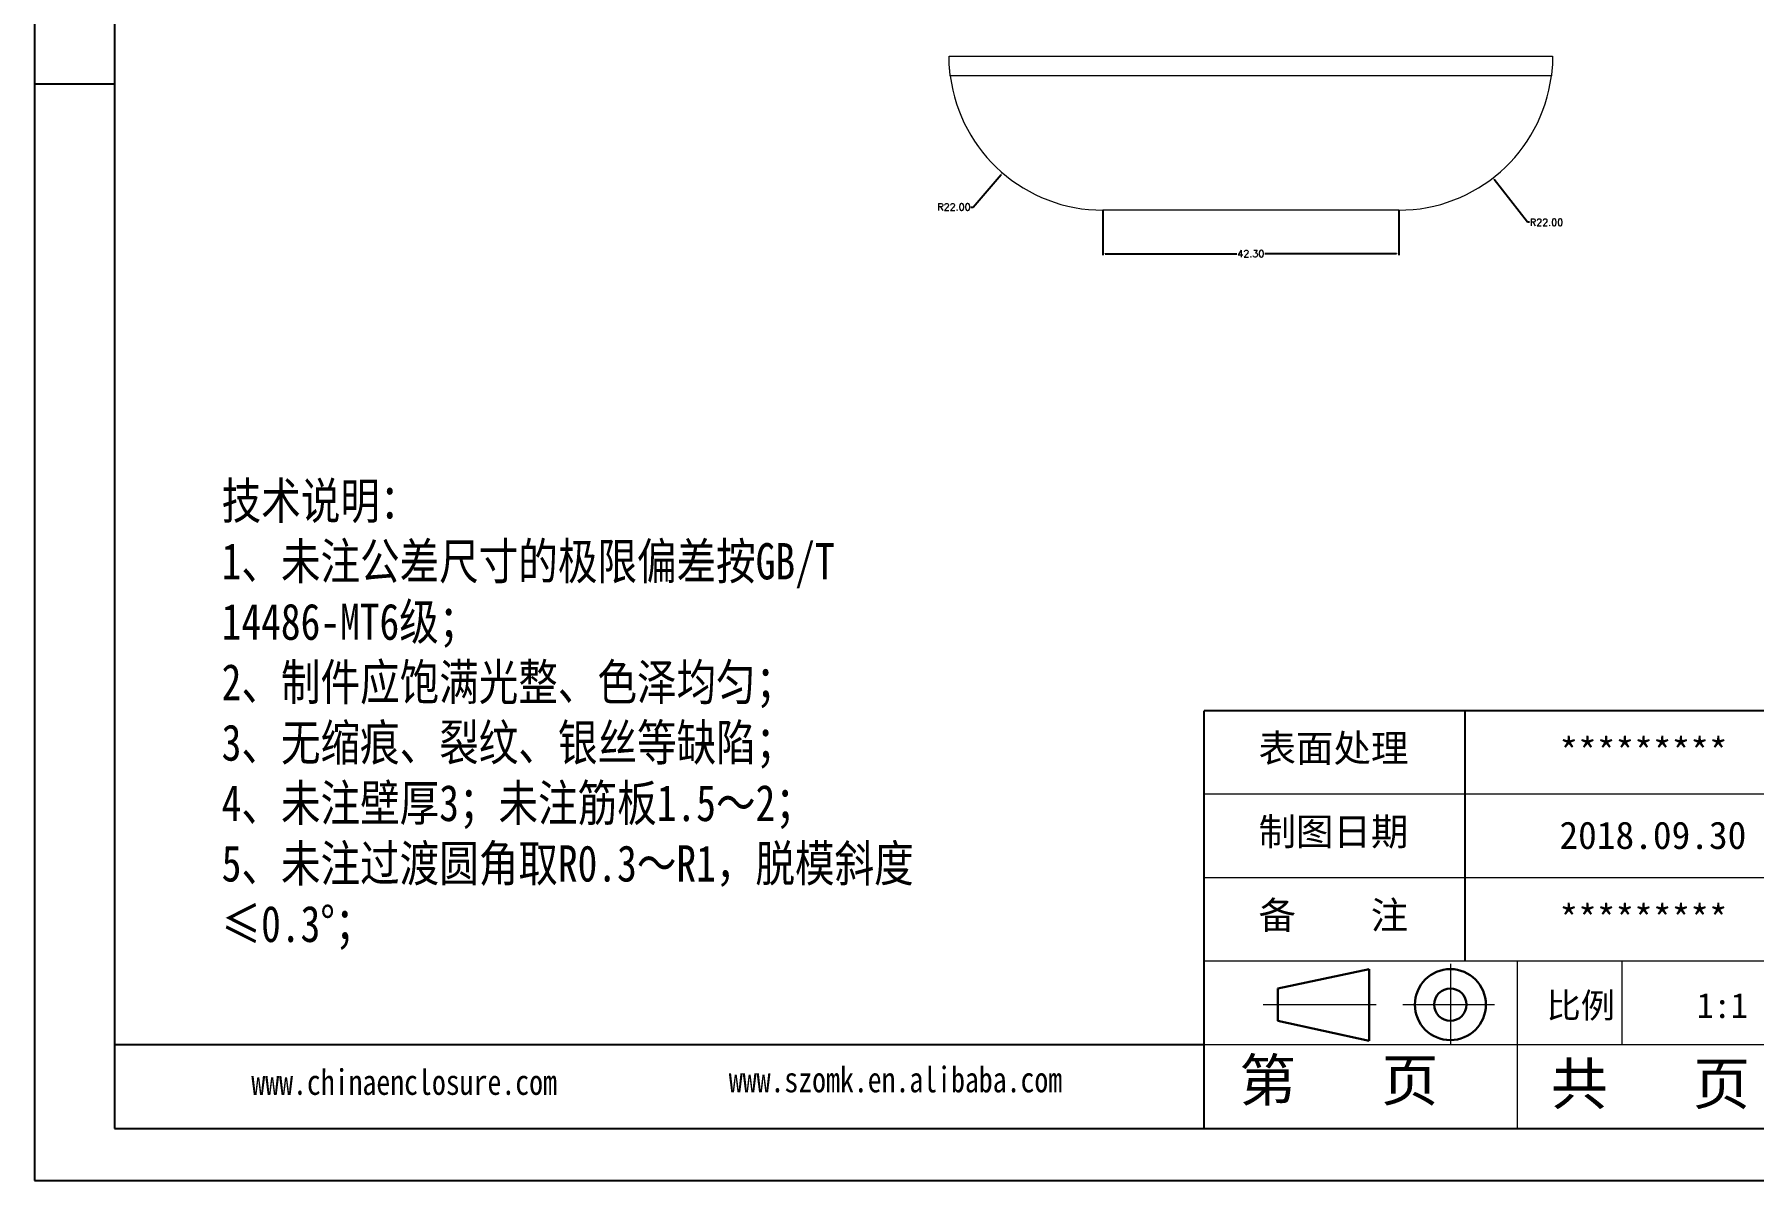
# Model space of a CAD drawing. Header units: inches. Extents: x 2759 to 3735, y 573 to 887.
# Drawn here: x 3291.2 to 3537, y 573 to 736.9 of the extents above; entities that cross this region are included whole.
import ezdxf

# ---------------------------------------------------------------- set-up
doc = ezdxf.new("R2010")
doc.units = ezdxf.units.IN
doc.linetypes.add('CENTER2', pattern=[28.575, 19.05, -3.175, 3.175, -3.175])
doc.layers.add('文字', color=81, linetype='Continuous')
for name, color, linetype, lineweight in [('粗实线', 7, 'Continuous', 30), ('细实线', 3, 'Continuous', 9), ('细点划线', 2, 'CENTER2', 9)]:
    doc.layers.add(name, color=color, linetype=linetype, lineweight=lineweight)
doc.styles.get("Standard").update_dxf_attribs({"font": 'txt', "bigfont": 'gbcbig.shx'})
doc.styles.add('宋体', font='', dxfattribs={"width": 0.8, "height": 3.5})
doc.styles.get('宋体').set_extended_font_data('SimSun')
doc.dimstyles.new('1.5', dxfattribs={"dimtxt": 1, "dimasz": 0.3, "dimexe": 0.18, "dimexo": 0.0625, "dimgap": 0.09, "dimtad": 0, "dimtih": 1, "dimtoh": 1, "dimzin": 0, "dimdsep": 46, "dimtxsty": 'Standard', "dimcen": 0, "dimadec": 0, "dimazin": 2, "dimtfac": 1, "dimtofl": 0, "dimtmove": 0, "dimatfit": 3, "dimfxl": 1, "dimtolj": 1, "dimtzin": 0, "dimarcsym": 0})

# ---------------------------------------------------------------- blocks, each defined once
blk = doc.blocks.new('*D242')
at = {"color": 0, "lineweight": -2}
for p, q in [((3443.96, 711.67), (3443.96, 705.31)), ((3486.26, 711.67), (3486.26, 705.31)), ((3444.26, 705.49), (3463.1, 705.49)), ((3485.96, 705.49), (3467.11, 705.49))]:
    blk.add_line(p, q, dxfattribs=at)
at = {"color": 0}
for points in [[(3444.26, 705.54), (3444.26, 705.44), (3443.96, 705.49)], [(3485.96, 705.54), (3485.96, 705.44), (3486.26, 705.49)]]:
    blk.add_solid(points, dxfattribs=at)
at = {"layer": 'Defpoints', "color": 0}
for p in [(3443.96, 711.73), (3486.26, 711.73), (3486.26, 705.49)]:
    blk.add_point(p, dxfattribs=at)
at = {"color": 0, "insert": (3465.11, 705.49), "char_height": 1, "attachment_point": 5}
blk.add_mtext('\\A1;42.30', dxfattribs=at)
blk = doc.blocks.new('*D243')
at = {"color": 0, "lineweight": -2}
for p, q in [((3504.66, 710), (3499.92, 716.11)), ((3504.96, 710), (3504.66, 710))]:
    blk.add_line(p, q, dxfattribs=at)
at = {"color": 0}
blk.add_solid([(3499.96, 716.14), (3499.88, 716.08), (3499.74, 716.35)], dxfattribs=at)
at = {"layer": 'Defpoints', "color": 0}
for p in [(3486.26, 733.73), (3499.74, 716.35)]:
    blk.add_point(p, dxfattribs=at)
at = {"color": 0, "insert": (3507.39, 710), "char_height": 1, "attachment_point": 5}
blk.add_mtext('\\A1;R22.00', dxfattribs=at)
blk = doc.blocks.new('*D244')
at = {"color": 0, "lineweight": -2}
for p, q in [((3425.39, 712.17), (3429.4, 716.83)), ((3425.09, 712.17), (3425.39, 712.17))]:
    blk.add_line(p, q, dxfattribs=at)
at = {"color": 0}
blk.add_solid([(3429.37, 716.87), (3429.44, 716.8), (3429.6, 717.06)], dxfattribs=at)
at = {"layer": 'Defpoints', "color": 0}
for p in [(3443.96, 733.73), (3429.6, 717.06)]:
    blk.add_point(p, dxfattribs=at)
at = {"color": 0, "insert": (3422.66, 712.17), "char_height": 1, "attachment_point": 5}
blk.add_mtext('\\A1;R22.00', dxfattribs=at)

msp = doc.modelspace()

# ---------------------------------------------------------------- linework, layer by layer
for p, q in [((3291.166, 886.544), (3291.166, 572.957)), ((3302.642, 879.078), (3302.642, 580.423)), ((3302.642, 729.75), (3291.166, 729.75)), ((3291.166, 718.136), (3291.166, 572.957)), ((3458.413, 580.423), (3458.413, 640.154)), ((3548.009, 640.154), (3458.413, 640.154)), ((3495.745, 604.315), (3495.745, 640.154)), ((3458.413, 592.369), (3302.642, 592.369)), ((3302.642, 580.423), (3727.202, 580.423)), ((3291.166, 572.957), (3734.668, 572.957)), ((3291.166, 572.957), (3496.491, 572.957))]:
    msp.add_line(p, q)
at = {"color": 7, "linetype": 'Continuous', "lineweight": 15}
for p, q in [((3421.955, 733.733), (3508.255, 733.733)), ((3508.077, 730.933), (3422.134, 730.933)), ((3486.255, 711.733), (3443.955, 711.733))]:
    msp.add_line(p, q, dxfattribs=at)
for centre, start, end in [((3443.955, 733.733), 187.31202, 270), ((3486.255, 733.733), 270, 352.68798)]:
    msp.add_arc(centre, 22, start, end, dxfattribs=at)
for points in [[(3422.134, 730.933), (3422.111, 731.116), (3422.09, 731.297), (3422.053, 731.654), (3422.037, 731.831), (3422.01, 732.17), (3422, 732.331), (3421.982, 732.635), (3421.976, 732.78), (3421.966, 733.039), (3421.963, 733.155), (3421.958, 733.36), (3421.957, 733.448), (3421.955, 733.658), (3421.955, 733.733), (3421.955, 733.733)], [(3508.255, 733.733), (3508.255, 733.733), (3508.255, 733.714), (3508.255, 733.643), (3508.255, 733.589), (3508.254, 733.448), (3508.253, 733.362), (3508.248, 733.159), (3508.245, 733.04), (3508.235, 732.781), (3508.229, 732.64), (3508.211, 732.334), (3508.201, 732.171), (3508.161, 731.666), (3508.124, 731.3), (3508.077, 730.933)]]:
    msp.add_open_spline(points, degree=3, knots=[0, 0, 0, 0, 0.125, 0.125, 0.25, 0.25, 0.375, 0.375, 0.5, 0.5, 0.625, 0.625, 0.75, 0.75, 1, 1, 1, 1], dxfattribs=at)
at = {"layer": '粗实线', "color": 7}
for p, q in [((3482.023, 603.198), (3468.97, 600.431)), ((3482.023, 603.198), (3482.023, 592.968)), ((3468.97, 600.431), (3468.97, 595.815)), ((3468.97, 595.815), (3482.023, 592.968))]:
    msp.add_line(p, q, dxfattribs=at)
for radius in [5.075, 2.308]:
    msp.add_circle((3493.64, 598.123), radius, dxfattribs=at)
at = {"layer": '细实线', "color": 7}
for p, q in [((3548.009, 628.208), (3458.413, 628.208)), ((3548.009, 616.262), (3458.413, 616.262)), ((3727.202, 604.315), (3458.413, 604.315)), ((3503.211, 604.315), (3503.211, 580.423)), ((3518.144, 604.315), (3518.144, 592.369)), ((3548.009, 592.369), (3458.413, 592.369))]:
    msp.add_line(p, q, dxfattribs=at)
at = {"layer": '细点划线', "color": 7}
for p, q in [((3493.64, 603.965), (3493.64, 592.369)), ((3466.889, 598.123), (3483.023, 598.123)), ((3486.853, 598.123), (3499.969, 598.123))]:
    msp.add_line(p, q, dxfattribs=at)

# ---------------------------------------------------------------- texts
at = {"width": 2232.87997, "attachment_point": 1}
for s, insert, char_height in [('{\\fSimHei|b0|i0|c134|p49;表面处理}', (3466.204, 636.764), 3.9287), ('{\\fSimHei|b0|i0|c134|p49;*********}', (3509.234, 636.259), 3.9287), ('{\\fSimHei|b0|i0|c134|p49;制图日期}', (3466.204, 624.818), 3.9287), ('{\\fSimHei|b0|i0|c134|p49;2018.\\fSimHei|b0|i0|c0|p49;09\\fSimHei|b0|i0|c134|p49;.\\fSimHei|b0|i0|c0|p49;30}', (3509.234, 624.312), 3.928705), ('{\\fSimHei|b0|i0|c134|p49;备    注}', (3466.204, 612.871), 3.9287), ('{\\fSimHei|b0|i0|c134|p49;*********}', (3509.234, 612.366), 3.9287)]:
    msp.add_mtext(s, dxfattribs=dict(at, insert=insert, char_height=char_height))
at = {"layer": '文字', "color": 0, "attachment_point": 1, "style": '宋体'}
for s, insert, char_height, width in [('{\\H1.111x;技术说明：\\P1、未注公差尺寸的极限偏差按GB/T 14486-MT6级；\\P2、制件应饱满光整、色泽均匀；\\P3、无缩痕、裂纹、银丝等缺陷；\\P4、未注壁厚3；未注筋板1.5～2；\\P5、未注过渡圆角取R0.3～R1，脱模斜度≤0.3%%D；}', (3317.943, 672.762), 4.66648, 105.10961), ('www.chinaenclosure.com', (3322.186, 588.873), 3.65022, 64.1309), ('www.szomk.en.alibaba.com', (3390.461, 589.235), 3.65022, 64.1309)]:
    msp.add_mtext(s, dxfattribs=dict(at, insert=insert, char_height=char_height, width=width))
at = {"layer": '细实线', "color": 7, "attachment_point": 1}
for s, insert, char_height, width in [('{\\fSimSun|b0|i0|c134|p54;比例}', (3507.392, 599.791), 3.58385, 15.73201), ('{\\fSimSun|b0|i0|c134|p54;1:1}', (3528.858, 599.791), 3.58385, 15.73201), ('{\\fSimSun|b0|i0|c134|p54;第   页}', (3463.439, 590.316), 5.97309, 44.79818), ('{\\fSimSun|b0|i0|c134|p54; 共   页}', (3503.942, 589.809), 5.97309, 44.79818)]:
    msp.add_mtext(s, dxfattribs=dict(at, insert=insert, char_height=char_height, width=width))

# ---------------------------------------------------------------- dimensions: what is measured, and where the dimension line sits
for center, mpoint, picture, middle in [((3443.955, 733.733), (3429.6, 717.062), '*D244', (3422.664, 712.169)), ((3486.255, 733.733), (3499.737, 716.348), '*D243', (3507.386, 709.996))]:
    dim = msp.add_radius_dim(center=center, mpoint=mpoint, dimstyle='1.5')
    dim.commit()
    dim.dimension.update_dxf_attribs({"geometry": picture, "text_midpoint": middle, "dimtype": 164})
dim = msp.add_linear_dim(base=(3486.255, 705.494), p1=(3443.955, 711.733), p2=(3486.255, 711.733), dimstyle='1.5')
dim.commit()
dim.dimension.update_dxf_attribs({"geometry": '*D242', "text_midpoint": (3465.105, 705.494)})

doc.saveas('drawing.dxf')
